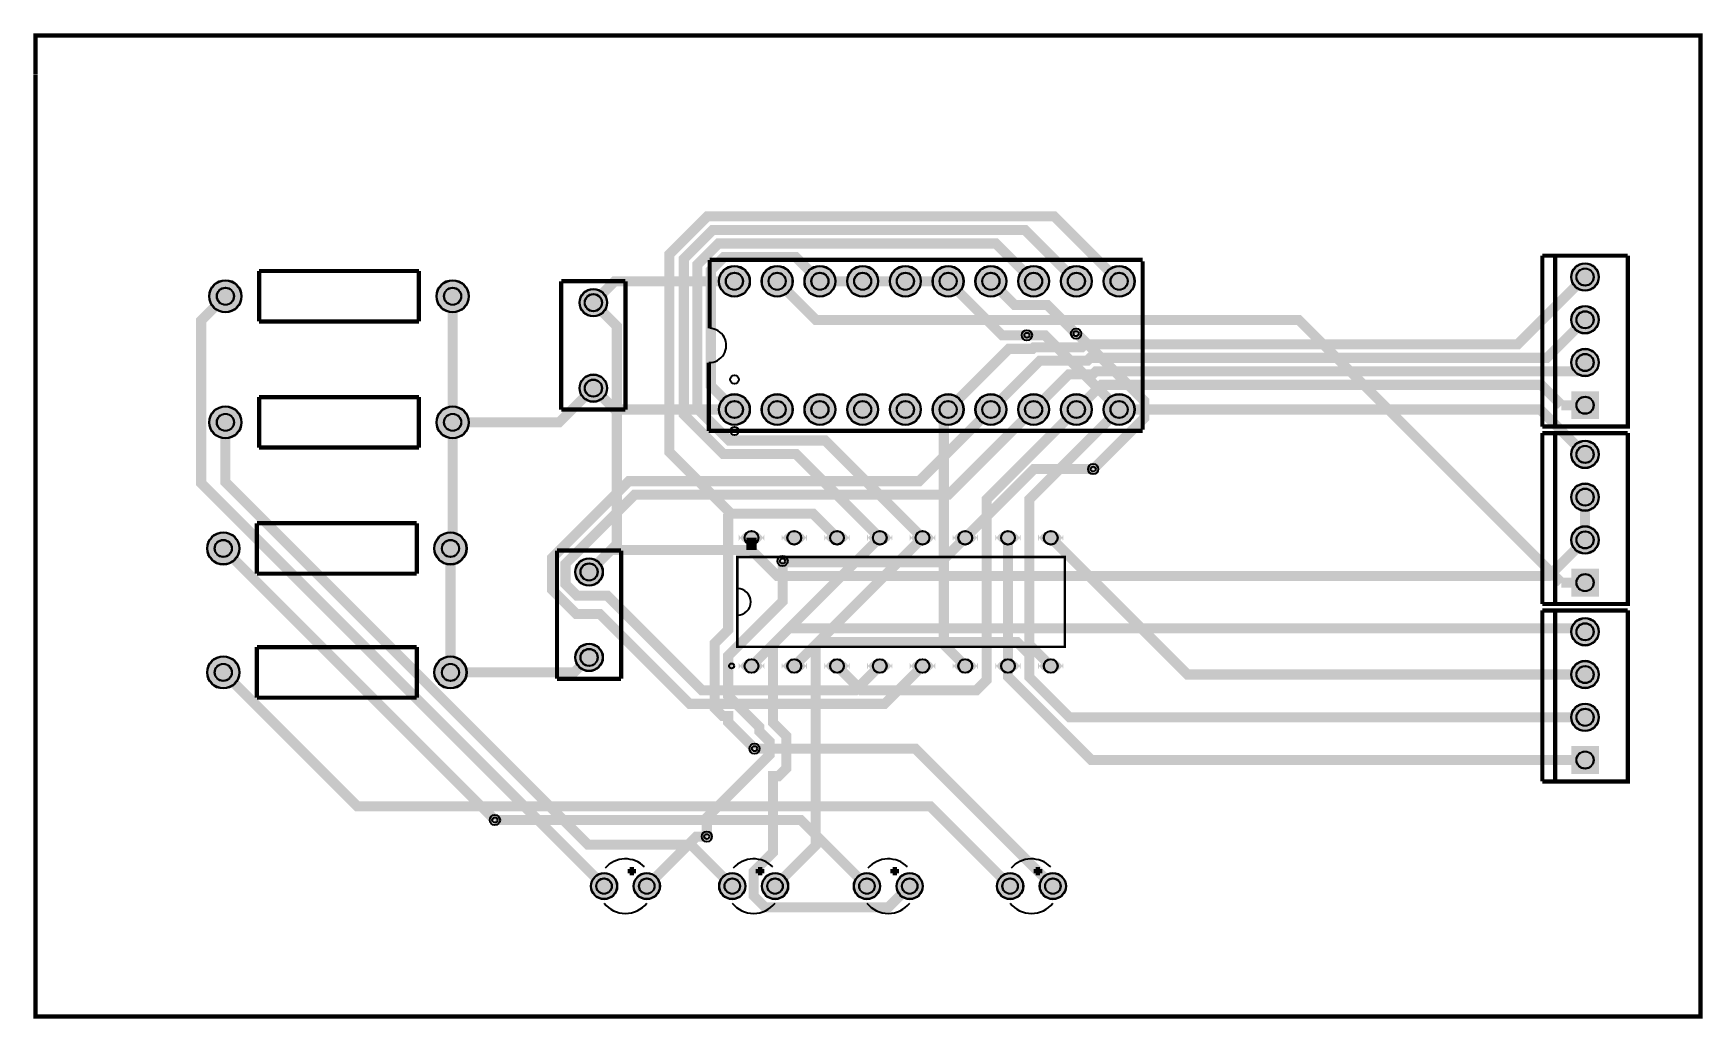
# Model space of a CAD drawing. Header units: millimetres. Extents: x -6.9 to 92.3, y -3.6 to 55.
import ezdxf

# ---------------------------------------------------------------- set-up
doc = ezdxf.new("R2010")
doc.units = ezdxf.units.MM
for name, color, linetype, true_color in [('BoardOutLine', 7, 'Continuous', 0xff00ff), ('BottomLayer', 7, 'Continuous', 0x0000ff), ('BottomSolderMaskLayer', 7, 'Continuous', 0xaa00ff), ('Document', 7, 'Continuous', 0xffffff), ('Hole', 7, 'Continuous', 0x222222), ('Multi-Layer', 7, 'Continuous', 0xc0c0c0), ('TopLayer', 7, 'Continuous', 0xff0000), ('TopSilkLayer', 7, 'Continuous', 0xffcc00), ('TopSolderMaskLayer', 7, 'Continuous', 0x800080)]:
    doc.layers.add(name, color=color, linetype=linetype, true_color=true_color)

msp = doc.modelspace()

# ---------------------------------------------------------------- hatches: boundary and pattern name
at = {"layer": 'BottomSolderMaskLayer'}
for points in [[(33.873, 40.259, 1), (35.723, 40.259, 1)], [(36.413, 40.259, 1), (38.263, 40.259, 1)], [(38.953, 40.259, 1), (40.803, 40.259, 1)], [(41.493, 40.259, 1), (43.343, 40.259, 1)], [(44.033, 40.259, 1), (45.883, 40.259, 1)], [(46.573, 40.259, 1), (48.423, 40.259, 1)], [(49.113, 40.259, 1), (50.963, 40.259, 1)], [(51.653, 40.259, 1), (53.503, 40.259, 1)], [(54.193, 40.259, 1), (56.043, 40.259, 1)], [(56.733, 40.259, 1), (58.583, 40.259, 1)], [(84.519, 40.513, 1), (86.169, 40.513, 1)], [(3.588, 39.37, 1), (5.518, 39.37, 1)], [(17.088, 39.37, 1), (19.018, 39.37, 1)], [(25.591, 38.989, 1), (27.241, 38.989, 1)], [(84.519, 37.973, 1), (86.169, 37.973, 1)], [(84.519, 35.433, 1), (86.169, 35.433, 1)], [(25.591, 33.909, 1), (27.241, 33.909, 1)], [(3.588, 31.877, 1), (5.518, 31.877, 1)], [(17.088, 31.877, 1), (19.018, 31.877, 1)], [(33.873, 32.639, 1), (35.723, 32.639, 1)], [(36.413, 32.639, 1), (38.263, 32.639, 1)], [(38.953, 32.639, 1), (40.803, 32.639, 1)], [(41.493, 32.639, 1), (43.343, 32.639, 1)], [(44.033, 32.639, 1), (45.883, 32.639, 1)], [(46.573, 32.639, 1), (48.423, 32.639, 1)], [(49.113, 32.639, 1), (50.963, 32.639, 1)], [(51.653, 32.639, 1), (53.503, 32.639, 1)], [(54.193, 32.639, 1), (56.043, 32.639, 1)], [(56.733, 32.639, 1), (58.583, 32.639, 1)], [(84.519, 32.068), (84.519, 33.718), (86.169, 33.718), (86.169, 32.068)], [(84.519, 29.972, 1), (86.169, 29.972, 1)], [(84.519, 27.432, 1), (86.169, 27.432, 1)], [(3.461, 24.384, 1), (5.391, 24.384, 1)], [(16.961, 24.384, 1), (18.891, 24.384, 1)], [(36.569, 25.207, -0.785398), (35.059, 25.207), (35.059, 24.831, -0.785398), (36.569, 24.831)], [(39.109, 25.207, -0.785398), (37.599, 25.207), (37.599, 24.831, -0.785398), (39.109, 24.831)], [(41.649, 25.207, -0.785398), (40.139, 25.207), (40.139, 24.831, -0.785398), (41.649, 24.831)], [(44.189, 25.207, -0.785398), (42.679, 25.207), (42.679, 24.831, -0.785398), (44.189, 24.831)], [(46.729, 25.207, -0.785398), (45.219, 25.207), (45.219, 24.831, -0.785398), (46.729, 24.831)], [(49.269, 25.207, -0.785398), (47.759, 25.207), (47.759, 24.831, -0.785398), (49.269, 24.831)], [(51.809, 25.207, -0.785398), (50.299, 25.207), (50.299, 24.831, -0.785398), (51.809, 24.831)], [(54.349, 25.207, -0.785398), (52.839, 25.207), (52.839, 24.831, -0.785398), (54.349, 24.831)], [(84.519, 24.892, 1), (86.169, 24.892, 1)], [(25.337, 22.987, 1), (26.987, 22.987, 1)], [(84.519, 21.527), (84.519, 23.177), (86.169, 23.177), (86.169, 21.527)], [(84.519, 19.431, 1), (86.169, 19.431, 1)], [(3.461, 17.018, 1), (5.391, 17.018, 1)], [(16.961, 17.018, 1), (18.891, 17.018, 1)], [(25.337, 17.907, 1), (26.987, 17.907, 1)], [(36.569, 17.587, -0.785398), (35.059, 17.587), (35.059, 17.211, -0.785398), (36.569, 17.211)], [(39.109, 17.587, -0.785398), (37.599, 17.587), (37.599, 17.211, -0.785398), (39.109, 17.211)], [(41.649, 17.587, -0.785398), (40.139, 17.587), (40.139, 17.211, -0.785398), (41.649, 17.211)], [(44.189, 17.587, -0.785398), (42.679, 17.587), (42.679, 17.211, -0.785398), (44.189, 17.211)], [(46.729, 17.587, -0.785398), (45.219, 17.587), (45.219, 17.211, -0.785398), (46.729, 17.211)], [(49.269, 17.587, -0.785398), (47.759, 17.587), (47.759, 17.211, -0.785398), (49.269, 17.211)], [(51.809, 17.587, -0.785398), (50.299, 17.587), (50.299, 17.211, -0.785398), (51.809, 17.211)], [(54.349, 17.587, -0.785398), (52.839, 17.587), (52.839, 17.211, -0.785398), (54.349, 17.211)], [(84.519, 16.891, 1), (86.169, 16.891, 1)], [(84.519, 14.351, 1), (86.169, 14.351, 1)], [(84.519, 10.986), (84.519, 12.636), (86.169, 12.636), (86.169, 10.986)], [(26.264, 4.318, 1), (27.838, 4.318, 1)], [(28.804, 4.318, 1), (30.378, 4.318, 1)], [(33.884, 4.318, 1), (35.458, 4.318, 1)], [(36.424, 4.318, 1), (37.998, 4.318, 1)], [(41.885, 4.318, 1), (43.459, 4.318, 1)], [(44.425, 4.318, 1), (45.999, 4.318, 1)], [(50.394, 4.318, 1), (51.968, 4.318, 1)], [(52.934, 4.318, 1), (54.508, 4.318, 1)]]:
    msp.add_hatch(color=256, dxfattribs=at).paths.add_polyline_path(points)
at = {"layer": 'Multi-Layer'}
for points in [[(33.898, 40.259, 1), (35.698, 40.259, 1)], [(36.438, 40.259, 1), (38.238, 40.259, 1)], [(38.978, 40.259, 1), (40.778, 40.259, 1)], [(41.518, 40.259, 1), (43.318, 40.259, 1)], [(44.058, 40.259, 1), (45.858, 40.259, 1)], [(46.598, 40.259, 1), (48.398, 40.259, 1)], [(49.138, 40.259, 1), (50.938, 40.259, 1)], [(51.678, 40.259, 1), (53.478, 40.259, 1)], [(54.218, 40.259, 1), (56.018, 40.259, 1)], [(56.758, 40.259, 1), (58.558, 40.259, 1)], [(84.544, 40.513, 1), (86.144, 40.513, 1)], [(3.613, 39.37, 1), (5.493, 39.37, 1)], [(17.113, 39.37, 1), (18.993, 39.37, 1)], [(25.616, 38.989, 1), (27.216, 38.989, 1)], [(84.544, 37.973, 1), (86.144, 37.973, 1)], [(84.544, 35.433, 1), (86.144, 35.433, 1)], [(25.616, 33.909, 1), (27.216, 33.909, 1)], [(3.613, 31.877, 1), (5.493, 31.877, 1)], [(17.113, 31.877, 1), (18.993, 31.877, 1)], [(33.898, 32.639, 1), (35.698, 32.639, 1)], [(36.438, 32.639, 1), (38.238, 32.639, 1)], [(38.978, 32.639, 1), (40.778, 32.639, 1)], [(41.518, 32.639, 1), (43.318, 32.639, 1)], [(44.058, 32.639, 1), (45.858, 32.639, 1)], [(46.598, 32.639, 1), (48.398, 32.639, 1)], [(49.138, 32.639, 1), (50.938, 32.639, 1)], [(51.678, 32.639, 1), (53.478, 32.639, 1)], [(54.218, 32.639, 1), (56.018, 32.639, 1)], [(56.758, 32.639, 1), (58.558, 32.639, 1)], [(84.544, 32.093), (84.544, 33.693), (86.144, 33.693), (86.144, 32.093)], [(84.544, 29.972, 1), (86.144, 29.972, 1)], [(84.544, 27.432, 1), (86.144, 27.432, 1)], [(3.486, 24.384, 1), (5.366, 24.384, 1)], [(16.986, 24.384, 1), (18.866, 24.384, 1)], [(36.544, 25.201, -0.785398), (35.084, 25.201), (35.084, 24.837, -0.785398), (36.544, 24.837)], [(39.084, 25.201, -0.785398), (37.624, 25.201), (37.624, 24.837, -0.785398), (39.084, 24.837)], [(41.624, 25.201, -0.785398), (40.164, 25.201), (40.164, 24.837, -0.785398), (41.624, 24.837)], [(44.164, 25.201, -0.785398), (42.704, 25.201), (42.704, 24.837, -0.785398), (44.164, 24.837)], [(46.704, 25.201, -0.785398), (45.244, 25.201), (45.244, 24.837, -0.785398), (46.704, 24.837)], [(49.244, 25.201, -0.785398), (47.784, 25.201), (47.784, 24.837, -0.785398), (49.244, 24.837)], [(51.784, 25.201, -0.785398), (50.324, 25.201), (50.324, 24.837, -0.785398), (51.784, 24.837)], [(54.324, 25.201, -0.785398), (52.864, 25.201), (52.864, 24.837, -0.785398), (54.324, 24.837)], [(84.544, 24.892, 1), (86.144, 24.892, 1)], [(25.362, 22.987, 1), (26.962, 22.987, 1)], [(84.544, 21.552), (84.544, 23.152), (86.144, 23.152), (86.144, 21.552)], [(84.544, 19.431, 1), (86.144, 19.431, 1)], [(3.486, 17.018, 1), (5.366, 17.018, 1)], [(16.986, 17.018, 1), (18.866, 17.018, 1)], [(25.362, 17.907, 1), (26.962, 17.907, 1)], [(36.544, 17.581, -0.785398), (35.084, 17.581), (35.084, 17.217, -0.785398), (36.544, 17.217)], [(39.084, 17.581, -0.785398), (37.624, 17.581), (37.624, 17.217, -0.785398), (39.084, 17.217)], [(41.624, 17.581, -0.785398), (40.164, 17.581), (40.164, 17.217, -0.785398), (41.624, 17.217)], [(44.164, 17.581, -0.785398), (42.704, 17.581), (42.704, 17.217, -0.785398), (44.164, 17.217)], [(46.704, 17.581, -0.785398), (45.244, 17.581), (45.244, 17.217, -0.785398), (46.704, 17.217)], [(49.244, 17.581, -0.785398), (47.784, 17.581), (47.784, 17.217, -0.785398), (49.244, 17.217)], [(51.784, 17.581, -0.785398), (50.324, 17.581), (50.324, 17.217, -0.785398), (51.784, 17.217)], [(54.324, 17.581, -0.785398), (52.864, 17.581), (52.864, 17.217, -0.785398), (54.324, 17.217)], [(84.544, 16.891, 1), (86.144, 16.891, 1)], [(84.544, 14.351, 1), (86.144, 14.351, 1)], [(84.544, 11.011), (84.544, 12.611), (86.144, 12.611), (86.144, 11.011)], [(26.289, 4.318, 1), (27.813, 4.318, 1)], [(28.829, 4.318, 1), (30.353, 4.318, 1)], [(33.909, 4.318, 1), (35.433, 4.318, 1)], [(36.449, 4.318, 1), (37.973, 4.318, 1)], [(41.91, 4.318, 1), (43.434, 4.318, 1)], [(44.45, 4.318, 1), (45.974, 4.318, 1)], [(50.419, 4.318, 1), (51.943, 4.318, 1)], [(52.959, 4.318, 1), (54.483, 4.318, 1)]]:
    msp.add_hatch(color=256, dxfattribs=at).paths.add_polyline_path(points)
at = {"layer": 'TopSolderMaskLayer'}
for points in [[(33.873, 40.259, 1), (35.723, 40.259, 1)], [(36.413, 40.259, 1), (38.263, 40.259, 1)], [(38.953, 40.259, 1), (40.803, 40.259, 1)], [(41.493, 40.259, 1), (43.343, 40.259, 1)], [(44.033, 40.259, 1), (45.883, 40.259, 1)], [(46.573, 40.259, 1), (48.423, 40.259, 1)], [(49.113, 40.259, 1), (50.963, 40.259, 1)], [(51.653, 40.259, 1), (53.503, 40.259, 1)], [(54.193, 40.259, 1), (56.043, 40.259, 1)], [(56.733, 40.259, 1), (58.583, 40.259, 1)], [(84.519, 40.513, 1), (86.169, 40.513, 1)], [(3.588, 39.37, 1), (5.518, 39.37, 1)], [(17.088, 39.37, 1), (19.018, 39.37, 1)], [(25.591, 38.989, 1), (27.241, 38.989, 1)], [(84.519, 37.973, 1), (86.169, 37.973, 1)], [(84.519, 35.433, 1), (86.169, 35.433, 1)], [(25.591, 33.909, 1), (27.241, 33.909, 1)], [(3.588, 31.877, 1), (5.518, 31.877, 1)], [(17.088, 31.877, 1), (19.018, 31.877, 1)], [(33.873, 32.639, 1), (35.723, 32.639, 1)], [(36.413, 32.639, 1), (38.263, 32.639, 1)], [(38.953, 32.639, 1), (40.803, 32.639, 1)], [(41.493, 32.639, 1), (43.343, 32.639, 1)], [(44.033, 32.639, 1), (45.883, 32.639, 1)], [(46.573, 32.639, 1), (48.423, 32.639, 1)], [(49.113, 32.639, 1), (50.963, 32.639, 1)], [(51.653, 32.639, 1), (53.503, 32.639, 1)], [(54.193, 32.639, 1), (56.043, 32.639, 1)], [(56.733, 32.639, 1), (58.583, 32.639, 1)], [(84.519, 32.068), (84.519, 33.718), (86.169, 33.718), (86.169, 32.068)], [(84.519, 29.972, 1), (86.169, 29.972, 1)], [(84.519, 27.432, 1), (86.169, 27.432, 1)], [(3.461, 24.384, 1), (5.391, 24.384, 1)], [(16.961, 24.384, 1), (18.891, 24.384, 1)], [(36.569, 25.207, -0.785398), (35.059, 25.207), (35.059, 24.831, -0.785398), (36.569, 24.831)], [(39.109, 25.207, -0.785398), (37.599, 25.207), (37.599, 24.831, -0.785398), (39.109, 24.831)], [(41.649, 25.207, -0.785398), (40.139, 25.207), (40.139, 24.831, -0.785398), (41.649, 24.831)], [(44.189, 25.207, -0.785398), (42.679, 25.207), (42.679, 24.831, -0.785398), (44.189, 24.831)], [(46.729, 25.207, -0.785398), (45.219, 25.207), (45.219, 24.831, -0.785398), (46.729, 24.831)], [(49.269, 25.207, -0.785398), (47.759, 25.207), (47.759, 24.831, -0.785398), (49.269, 24.831)], [(51.809, 25.207, -0.785398), (50.299, 25.207), (50.299, 24.831, -0.785398), (51.809, 24.831)], [(54.349, 25.207, -0.785398), (52.839, 25.207), (52.839, 24.831, -0.785398), (54.349, 24.831)], [(84.519, 24.892, 1), (86.169, 24.892, 1)], [(25.337, 22.987, 1), (26.987, 22.987, 1)], [(84.519, 21.527), (84.519, 23.177), (86.169, 23.177), (86.169, 21.527)], [(84.519, 19.431, 1), (86.169, 19.431, 1)], [(3.461, 17.018, 1), (5.391, 17.018, 1)], [(16.961, 17.018, 1), (18.891, 17.018, 1)], [(25.337, 17.907, 1), (26.987, 17.907, 1)], [(36.569, 17.587, -0.785398), (35.059, 17.587), (35.059, 17.211, -0.785398), (36.569, 17.211)], [(39.109, 17.587, -0.785398), (37.599, 17.587), (37.599, 17.211, -0.785398), (39.109, 17.211)], [(41.649, 17.587, -0.785398), (40.139, 17.587), (40.139, 17.211, -0.785398), (41.649, 17.211)], [(44.189, 17.587, -0.785398), (42.679, 17.587), (42.679, 17.211, -0.785398), (44.189, 17.211)], [(46.729, 17.587, -0.785398), (45.219, 17.587), (45.219, 17.211, -0.785398), (46.729, 17.211)], [(49.269, 17.587, -0.785398), (47.759, 17.587), (47.759, 17.211, -0.785398), (49.269, 17.211)], [(51.809, 17.587, -0.785398), (50.299, 17.587), (50.299, 17.211, -0.785398), (51.809, 17.211)], [(54.349, 17.587, -0.785398), (52.839, 17.587), (52.839, 17.211, -0.785398), (54.349, 17.211)], [(84.519, 16.891, 1), (86.169, 16.891, 1)], [(84.519, 14.351, 1), (86.169, 14.351, 1)], [(84.519, 10.986), (84.519, 12.636), (86.169, 12.636), (86.169, 10.986)], [(26.264, 4.318, 1), (27.838, 4.318, 1)], [(28.804, 4.318, 1), (30.378, 4.318, 1)], [(33.884, 4.318, 1), (35.458, 4.318, 1)], [(36.424, 4.318, 1), (37.998, 4.318, 1)], [(41.885, 4.318, 1), (43.459, 4.318, 1)], [(44.425, 4.318, 1), (45.999, 4.318, 1)], [(50.394, 4.318, 1), (51.968, 4.318, 1)], [(52.934, 4.318, 1), (54.508, 4.318, 1)]]:
    msp.add_hatch(color=256, dxfattribs=at).paths.add_polyline_path(points)

# ---------------------------------------------------------------- linework, layer by layer
at = {"layer": 'BoardOutLine', "const_width": 0.254}
msp.add_lwpolyline([(-6.731, 52.578), (-6.731, 54.864), (92.202, 54.864), (92.202, -3.429), (-6.731, -3.429), (-6.731, 52.555)], dxfattribs=at)
at = {"layer": 'BottomLayer', "const_width": 0.6}
for points in [[(34.582, 26.457), (30.936, 30.103), (30.936, 41.867), (33.183, 44.113), (53.804, 44.113), (57.658, 40.259)], [(55.118, 40.259), (52.067, 43.31), (33.515, 43.31), (31.79, 41.585), (31.79, 32.352), (34.144, 29.998), (38.455, 29.998), (43.434, 25.019)], [(52.578, 40.259), (50.33, 42.507), (33.847, 42.507), (32.593, 41.253), (32.593, 32.684), (34.476, 30.801), (40.192, 30.801), (45.974, 25.019)], [(39.878, 40.259), (38.432, 41.705), (34.179, 41.705), (33.396, 40.921), (33.396, 34.041), (34.798, 32.639)], [(83.942, 22.352), (68.34, 37.954), (39.643, 37.954), (37.338, 40.259)], [(4.553, 39.37), (3.111, 37.928), (3.111, 28.258), (27.051, 4.318)], [(18.053, 31.877), (18.053, 39.37)], [(26.162, 22.987), (27.813, 24.638), (27.813, 37.592), (26.416, 38.989)], [(57.658, 32.639), (53.246, 37.051), (52.178, 37.051)], [(55.101, 37.147), (55.15, 37.147), (59.154, 33.143), (59.154, 32.14), (56.115, 29.101)], [(40.894, 17.399), (42.337, 15.956), (49.181, 15.956), (49.783, 16.558), (49.783, 27.304), (55.118, 32.639)], [(48.514, 17.399), (47.244, 18.669), (47.244, 32.385), (47.498, 32.639)], [(53.594, 17.399), (52.324, 18.669), (52.324, 27.305), (57.658, 32.639)], [(34.671, 4.318), (32.204, 6.785), (26.1, 6.785), (4.553, 28.332), (4.553, 31.877), (4.553, 31.877)], [(18.053, 31.877), (18.053, 24.511), (17.926, 24.384)], [(85.344, 27.432), (85.344, 24.892)], [(34.582, 26.457), (34.429, 26.304), (34.429, 19.548), (33.627, 18.745), (33.627, 14.893), (34.097, 14.422), (34.429, 14.422), (34.429, 14.051), (35.993, 12.487)], [(40.894, 25.019), (39.456, 26.457), (34.582, 26.457)], [(45.212, 4.318), (43.948, 3.054), (36.629, 3.054), (35.941, 3.742), (35.941, 5.175), (37.084, 6.318), (37.084, 10.85), (37.416, 10.85), (37.887, 11.321), (37.887, 13.226), (37.084, 14.029), (37.084, 18.669), (43.434, 25.019)], [(45.974, 25.019), (39.625, 18.67), (39.625, 6.732), (37.211, 4.318)], [(51.054, 25.019), (51.054, 17.399)], [(85.344, 16.891), (61.722, 16.891), (53.594, 25.019)], [(4.426, 24.384), (20.565, 8.245)], [(17.926, 24.384), (17.926, 17.018)], [(33.159, 7.259), (33.159, 8.393), (36.883, 12.118), (36.883, 12.913), (36.281, 13.516), (36.281, 13.775), (34.429, 15.626), (34.429, 18.011), (37.658, 21.239), (37.658, 23.636)], [(85.344, 22.352), (83.942, 22.352)]]:
    msp.add_lwpolyline(points, dxfattribs=at)
at = {"layer": 'BottomSolderMaskLayer'}
for centre, radius in [((34.798, 40.259), 0.925), ((34.798, 40.259), 0.514), ((37.338, 40.259), 0.925), ((37.338, 40.259), 0.514), ((39.878, 40.259), 0.925), ((39.878, 40.259), 0.514), ((42.418, 40.259), 0.925), ((42.418, 40.259), 0.514), ((44.958, 40.259), 0.925), ((44.958, 40.259), 0.514), ((47.498, 40.259), 0.925), ((47.498, 40.259), 0.514), ((50.038, 40.259), 0.925), ((50.038, 40.259), 0.514), ((52.578, 40.259), 0.925), ((52.578, 40.259), 0.514), ((55.118, 40.259), 0.925), ((55.118, 40.259), 0.514), ((57.658, 40.259), 0.925), ((57.658, 40.259), 0.514), ((85.344, 40.513), 0.825), ((85.344, 40.513), 0.516), ((4.553, 39.37), 0.965), ((4.553, 39.37), 0.514), ((18.053, 39.37), 0.965), ((18.053, 39.37), 0.514), ((26.416, 38.989), 0.825), ((26.416, 38.989), 0.516), ((85.344, 37.973), 0.825), ((85.344, 37.973), 0.516), ((85.344, 35.433), 0.825), ((85.344, 35.433), 0.516), ((26.416, 33.909), 0.825), ((26.416, 33.909), 0.516), ((4.553, 31.877), 0.965), ((18.053, 31.877), 0.965), ((34.798, 32.639), 0.925), ((34.798, 32.639), 0.514), ((37.338, 32.639), 0.925), ((37.338, 32.639), 0.514), ((39.878, 32.639), 0.925), ((39.878, 32.639), 0.514), ((42.418, 32.639), 0.925), ((42.418, 32.639), 0.514), ((44.958, 32.639), 0.925), ((44.958, 32.639), 0.514), ((47.498, 32.639), 0.925), ((47.498, 32.639), 0.514), ((50.038, 32.639), 0.925), ((50.038, 32.639), 0.514), ((52.578, 32.639), 0.925), ((52.578, 32.639), 0.514), ((55.118, 32.639), 0.925), ((55.118, 32.639), 0.514), ((57.658, 32.639), 0.925), ((57.658, 32.639), 0.514), ((85.344, 32.893), 0.516), ((4.553, 31.877), 0.514), ((18.053, 31.877), 0.514), ((85.344, 29.972), 0.825), ((85.344, 29.972), 0.516), ((85.344, 27.432), 0.825), ((85.344, 27.432), 0.516), ((4.426, 24.384), 0.965), ((4.426, 24.384), 0.514), ((17.926, 24.384), 0.965), ((17.926, 24.384), 0.514), ((35.814, 25.019), 0.414), ((38.354, 25.019), 0.414), ((40.894, 25.019), 0.414), ((43.434, 25.019), 0.414), ((45.974, 25.019), 0.414), ((48.514, 25.019), 0.414), ((51.054, 25.019), 0.414), ((53.594, 25.019), 0.414), ((85.344, 24.892), 0.825), ((85.344, 24.892), 0.516), ((26.162, 22.987), 0.825), ((26.162, 22.987), 0.516), ((85.344, 22.352), 0.516), ((85.344, 19.431), 0.825), ((85.344, 19.431), 0.516), ((4.426, 17.018), 0.965), ((17.926, 17.018), 0.965), ((26.162, 17.907), 0.825), ((26.162, 17.907), 0.516), ((4.426, 17.018), 0.514), ((17.926, 17.018), 0.514), ((35.814, 17.399), 0.414), ((38.354, 17.399), 0.414), ((40.894, 17.399), 0.414), ((43.434, 17.399), 0.414), ((45.974, 17.399), 0.414), ((48.514, 17.399), 0.414), ((51.054, 17.399), 0.414), ((53.594, 17.399), 0.414), ((85.344, 16.891), 0.825), ((85.344, 16.891), 0.516), ((85.344, 14.351), 0.825), ((85.344, 14.351), 0.516), ((85.344, 11.811), 0.516), ((27.051, 4.318), 0.787), ((29.591, 4.318), 0.787), ((34.671, 4.318), 0.787), ((37.211, 4.318), 0.787), ((42.672, 4.318), 0.787), ((45.212, 4.318), 0.787), ((51.181, 4.318), 0.787), ((53.721, 4.318), 0.787), ((27.051, 4.318), 0.465), ((29.591, 4.318), 0.465), ((34.671, 4.318), 0.465), ((37.211, 4.318), 0.465), ((42.672, 4.318), 0.465), ((45.212, 4.318), 0.465), ((51.181, 4.318), 0.465), ((53.721, 4.318), 0.465)]:
    msp.add_circle(centre, radius, dxfattribs=at)
at = {"layer": 'Document'}
for centre, radius in [((34.798, 31.369), 0.25), ((34.632, 17.399), 0.15)]:
    msp.add_circle(centre, radius, dxfattribs=at)
at = {"layer": 'Hole'}
for centre in [(52.178, 37.051), (55.101, 37.147), (56.115, 29.101), (37.658, 23.636), (35.993, 12.487), (20.565, 8.245), (33.159, 7.259)]:
    msp.add_circle(centre, 0.153, dxfattribs=at)
at = {"layer": 'Multi-Layer'}
for centre, radius in [((34.798, 40.259), 0.9), ((34.798, 40.259), 0.5), ((37.338, 40.259), 0.9), ((37.338, 40.259), 0.5), ((39.878, 40.259), 0.9), ((39.878, 40.259), 0.5), ((42.418, 40.259), 0.9), ((42.418, 40.259), 0.5), ((44.958, 40.259), 0.9), ((44.958, 40.259), 0.5), ((47.498, 40.259), 0.9), ((47.498, 40.259), 0.5), ((50.038, 40.259), 0.9), ((50.038, 40.259), 0.5), ((52.578, 40.259), 0.9), ((52.578, 40.259), 0.5), ((55.118, 40.259), 0.9), ((55.118, 40.259), 0.5), ((57.658, 40.259), 0.9), ((57.658, 40.259), 0.5), ((85.344, 40.513), 0.8), ((85.344, 40.513), 0.5), ((4.553, 39.37), 0.94), ((4.553, 39.37), 0.5), ((18.053, 39.37), 0.94), ((18.053, 39.37), 0.5), ((26.416, 38.989), 0.8), ((26.416, 38.989), 0.5), ((85.344, 37.973), 0.8), ((85.344, 37.973), 0.5), ((52.178, 37.051), 0.305), ((55.101, 37.147), 0.305), ((85.344, 35.433), 0.8), ((85.344, 35.433), 0.5), ((26.416, 33.909), 0.8), ((26.416, 33.909), 0.5), ((4.553, 31.877), 0.94), ((18.053, 31.877), 0.94), ((34.798, 32.639), 0.9), ((34.798, 32.639), 0.5), ((37.338, 32.639), 0.9), ((37.338, 32.639), 0.5), ((39.878, 32.639), 0.9), ((39.878, 32.639), 0.5), ((42.418, 32.639), 0.9), ((42.418, 32.639), 0.5), ((44.958, 32.639), 0.9), ((44.958, 32.639), 0.5), ((47.498, 32.639), 0.9), ((47.498, 32.639), 0.5), ((50.038, 32.639), 0.9), ((50.038, 32.639), 0.5), ((52.578, 32.639), 0.9), ((52.578, 32.639), 0.5), ((55.118, 32.639), 0.9), ((55.118, 32.639), 0.5), ((57.658, 32.639), 0.9), ((57.658, 32.639), 0.5), ((85.344, 32.893), 0.5), ((4.553, 31.877), 0.5), ((18.053, 31.877), 0.5), ((85.344, 29.972), 0.8), ((85.344, 29.972), 0.5), ((56.115, 29.101), 0.305), ((85.344, 27.432), 0.8), ((85.344, 27.432), 0.5), ((4.426, 24.384), 0.94), ((4.426, 24.384), 0.5), ((17.926, 24.384), 0.94), ((17.926, 24.384), 0.5), ((35.814, 25.019), 0.4), ((38.354, 25.019), 0.4), ((40.894, 25.019), 0.4), ((43.434, 25.019), 0.4), ((45.974, 25.019), 0.4), ((48.514, 25.019), 0.4), ((51.054, 25.019), 0.4), ((53.594, 25.019), 0.4), ((85.344, 24.892), 0.8), ((85.344, 24.892), 0.5), ((37.658, 23.636), 0.305), ((26.162, 22.987), 0.8), ((26.162, 22.987), 0.5), ((85.344, 22.352), 0.5), ((85.344, 19.431), 0.8), ((85.344, 19.431), 0.5), ((4.426, 17.018), 0.94), ((17.926, 17.018), 0.94), ((26.162, 17.907), 0.8), ((26.162, 17.907), 0.5), ((4.426, 17.018), 0.5), ((17.926, 17.018), 0.5), ((35.814, 17.399), 0.4), ((38.354, 17.399), 0.4), ((40.894, 17.399), 0.4), ((43.434, 17.399), 0.4), ((45.974, 17.399), 0.4), ((48.514, 17.399), 0.4), ((51.054, 17.399), 0.4), ((53.594, 17.399), 0.4), ((85.344, 16.891), 0.8), ((85.344, 16.891), 0.5), ((85.344, 14.351), 0.8), ((85.344, 14.351), 0.5), ((35.993, 12.487), 0.305), ((85.344, 11.811), 0.5), ((20.565, 8.245), 0.305), ((33.159, 7.259), 0.305), ((27.051, 4.318), 0.762), ((29.591, 4.318), 0.762), ((34.671, 4.318), 0.762), ((37.211, 4.318), 0.762), ((42.672, 4.318), 0.762), ((45.212, 4.318), 0.762), ((51.181, 4.318), 0.762), ((53.721, 4.318), 0.762), ((27.051, 4.318), 0.45), ((29.591, 4.318), 0.45), ((34.671, 4.318), 0.45), ((37.211, 4.318), 0.45), ((42.672, 4.318), 0.45), ((45.212, 4.318), 0.45), ((51.181, 4.318), 0.45), ((53.721, 4.318), 0.45)]:
    msp.add_circle(centre, radius, dxfattribs=at)
at = {"layer": 'TopLayer', "const_width": 0.6}
for points in [[(47.498, 32.639), (51.103, 36.244), (52.513, 36.244), (52.608, 36.34), (55.435, 36.34), (55.611, 36.516), (81.347, 36.516), (85.344, 40.513)], [(34.798, 40.259), (27.686, 40.259), (26.416, 38.989)], [(42.418, 40.259), (39.878, 40.259)], [(44.958, 40.259), (42.418, 40.259)], [(47.498, 40.259), (44.958, 40.259)], [(52.178, 37.051), (50.706, 37.051), (47.498, 40.259)], [(50.038, 40.259), (51.44, 38.857), (53.392, 38.857), (55.101, 37.147)], [(50.038, 32.639), (50.043, 32.639), (52.941, 35.537), (55.768, 35.537), (55.943, 35.713), (83.084, 35.713), (85.344, 37.973)], [(85.344, 35.433), (84.821, 34.91), (56.276, 34.91), (56.1, 34.734), (54.673, 34.734), (52.578, 32.639)], [(18.053, 31.877), (24.384, 31.877), (26.416, 33.909)], [(34.798, 32.639), (27.686, 32.639), (26.416, 33.909)], [(55.118, 32.639), (55.14, 32.639), (56.608, 34.107), (82.729, 34.107), (83.942, 32.893)], [(50.038, 32.639), (45.783, 28.384), (28.533, 28.384), (23.96, 23.812), (23.96, 21.93), (25.406, 20.485), (26.804, 20.485), (32.142, 15.148), (43.723, 15.148), (45.974, 17.399)], [(52.578, 32.639), (47.52, 27.581), (28.865, 27.581), (24.763, 23.48), (24.763, 22.263), (25.454, 21.572), (27.253, 21.572), (32.875, 15.951), (41.986, 15.951), (43.434, 17.399)], [(85.344, 29.972), (82.677, 32.639), (57.658, 32.639)], [(85.344, 32.893), (83.942, 32.893)], [(56.115, 29.101), (52.596, 29.101), (48.514, 25.019)], [(35.814, 24.287), (35.814, 25.019)], [(35.814, 24.287), (37.348, 22.753), (83.205, 22.753), (85.344, 24.892)], [(48.514, 25.019), (47.051, 23.556), (37.738, 23.556), (37.658, 23.636)], [(35.814, 24.287), (27.462, 24.287), (26.162, 22.987)], [(85.344, 19.431), (85.143, 19.632), (38.047, 19.632), (35.814, 17.399)], [(85.344, 14.351), (54.706, 14.351), (52.324, 16.733), (52.324, 18.082), (51.577, 18.829), (39.784, 18.829), (38.354, 17.399)], [(17.926, 17.018), (25.273, 17.018), (26.162, 17.907)], [(51.181, 4.318), (46.447, 9.052), (12.392, 9.052), (4.426, 17.018)], [(85.344, 11.811), (56.008, 11.811), (51.054, 16.765), (51.054, 17.399)], [(35.993, 12.487), (45.552, 12.487), (53.721, 4.318)], [(42.672, 4.318), (38.745, 8.245), (20.565, 8.245)], [(29.591, 4.318), (32.532, 7.259), (33.159, 7.259)]]:
    msp.add_lwpolyline(points, dxfattribs=at)
at = {"layer": 'TopSilkLayer', "const_width": 0.254}
for points in [[(82.804, 31.623), (82.804, 41.783)], [(82.804, 41.783), (87.884, 41.783)], [(82.804, 31.623), (87.884, 31.623), (87.884, 41.783)], [(83.566, 31.623), (83.566, 41.783)], [(6.553, 40.87), (16.053, 40.87)], [(6.553, 37.87), (6.553, 40.87)], [(16.053, 40.87), (16.053, 37.87)], [(33.328, 41.529), (33.328, 37.846)], [(33.328, 41.529), (59.055, 41.529)], [(59.055, 41.449), (59.055, 31.449)], [(24.511, 32.639), (24.511, 40.259)], [(24.511, 40.259), (28.321, 40.259)], [(28.321, 40.259), (28.321, 32.639)], [(16.053, 37.87), (6.553, 37.87)], [(33.328, 37.846), (33.328, 37.465)], [(33.274, 31.369), (33.274, 35.433)], [(6.553, 33.377), (16.053, 33.377)], [(6.553, 30.377), (6.553, 33.377)], [(16.053, 33.377), (16.053, 30.377)], [(28.321, 32.639), (24.511, 32.639)], [(33.274, 31.369), (59.055, 31.369)], [(82.804, 21.082), (82.804, 31.242)], [(82.804, 31.242), (87.884, 31.242)], [(82.804, 21.082), (87.884, 21.082), (87.884, 31.242)], [(83.566, 21.082), (83.566, 31.242)], [(16.053, 30.377), (6.553, 30.377)], [(6.426, 25.884), (15.926, 25.884)], [(6.426, 22.884), (6.426, 25.884)], [(15.926, 25.884), (15.926, 22.884)], [(24.257, 16.637), (24.257, 24.257)], [(24.257, 24.257), (28.067, 24.257)], [(28.067, 24.257), (28.067, 16.637)], [(15.926, 22.884), (6.426, 22.884)], [(82.804, 10.541), (82.804, 20.701)], [(82.804, 20.701), (87.884, 20.701)], [(82.804, 10.541), (87.884, 10.541), (87.884, 20.701)], [(83.566, 10.541), (83.566, 20.701)], [(6.426, 18.518), (15.926, 18.518)], [(6.426, 15.518), (6.426, 18.518)], [(15.926, 18.518), (15.926, 15.518)], [(28.067, 16.637), (24.257, 16.637)], [(15.926, 15.518), (6.426, 15.518)], [(28.448, 5.207), (28.956, 5.207)], [(28.702, 5.461), (28.702, 4.953)], [(36.068, 5.207), (36.576, 5.207)], [(36.322, 5.461), (36.322, 4.953)], [(44.069, 5.207), (44.577, 5.207)], [(44.323, 5.461), (44.323, 4.953)], [(52.578, 5.207), (53.086, 5.207)], [(52.832, 5.461), (52.832, 4.953)]]:
    msp.add_lwpolyline(points, dxfattribs=at)
at = {"layer": 'TopSilkLayer', "const_width": 0.152}
msp.add_lwpolyline([(34.975, 18.54), (34.975, 23.878), (54.433, 23.878), (54.433, 18.54), (34.975, 18.54)], close=True, dxfattribs=at)
at = {"layer": 'TopSilkLayer'}
for centre, radius in [((34.798, 34.417), 0.254), ((34.632, 17.399), 0.15)]:
    msp.add_circle(centre, radius, dxfattribs=at)
for centre, radius, start, end in [((33.301, 36.449), 1.016, 268.47772, 88.47772), ((34.975, 21.209), 0.794, 270, 90), ((28.321, 4.318), 1.616, 45.00018, 138.3661), ((35.941, 4.318), 1.616, 45.00018, 138.3661), ((43.942, 4.318), 1.616, 45.00018, 138.3661), ((52.451, 4.318), 1.616, 45.00018, 138.3661), ((28.321, 4.318), 1.626, 218.65954, 321.34046), ((35.941, 4.318), 1.626, 218.65954, 321.34046), ((43.942, 4.318), 1.626, 218.65954, 321.34046), ((52.451, 4.318), 1.626, 218.65954, 321.34046)]:
    msp.add_arc(centre, radius, start, end, dxfattribs=at)
at = {"layer": 'TopSolderMaskLayer'}
for centre, radius in [((34.798, 40.259), 0.925), ((34.798, 40.259), 0.514), ((37.338, 40.259), 0.925), ((37.338, 40.259), 0.514), ((39.878, 40.259), 0.925), ((39.878, 40.259), 0.514), ((42.418, 40.259), 0.925), ((42.418, 40.259), 0.514), ((44.958, 40.259), 0.925), ((44.958, 40.259), 0.514), ((47.498, 40.259), 0.925), ((47.498, 40.259), 0.514), ((50.038, 40.259), 0.925), ((50.038, 40.259), 0.514), ((52.578, 40.259), 0.925), ((52.578, 40.259), 0.514), ((55.118, 40.259), 0.925), ((55.118, 40.259), 0.514), ((57.658, 40.259), 0.925), ((57.658, 40.259), 0.514), ((85.344, 40.513), 0.825), ((85.344, 40.513), 0.516), ((4.553, 39.37), 0.965), ((4.553, 39.37), 0.514), ((18.053, 39.37), 0.965), ((18.053, 39.37), 0.514), ((26.416, 38.989), 0.825), ((26.416, 38.989), 0.516), ((85.344, 37.973), 0.825), ((85.344, 37.973), 0.516), ((85.344, 35.433), 0.825), ((85.344, 35.433), 0.516), ((26.416, 33.909), 0.825), ((26.416, 33.909), 0.516), ((4.553, 31.877), 0.965), ((18.053, 31.877), 0.965), ((34.798, 32.639), 0.925), ((34.798, 32.639), 0.514), ((37.338, 32.639), 0.925), ((37.338, 32.639), 0.514), ((39.878, 32.639), 0.925), ((39.878, 32.639), 0.514), ((42.418, 32.639), 0.925), ((42.418, 32.639), 0.514), ((44.958, 32.639), 0.925), ((44.958, 32.639), 0.514), ((47.498, 32.639), 0.925), ((47.498, 32.639), 0.514), ((50.038, 32.639), 0.925), ((50.038, 32.639), 0.514), ((52.578, 32.639), 0.925), ((52.578, 32.639), 0.514), ((55.118, 32.639), 0.925), ((55.118, 32.639), 0.514), ((57.658, 32.639), 0.925), ((57.658, 32.639), 0.514), ((85.344, 32.893), 0.516), ((4.553, 31.877), 0.514), ((18.053, 31.877), 0.514), ((85.344, 29.972), 0.825), ((85.344, 29.972), 0.516), ((85.344, 27.432), 0.825), ((85.344, 27.432), 0.516), ((4.426, 24.384), 0.965), ((4.426, 24.384), 0.514), ((17.926, 24.384), 0.965), ((17.926, 24.384), 0.514), ((35.814, 25.019), 0.414), ((38.354, 25.019), 0.414), ((40.894, 25.019), 0.414), ((43.434, 25.019), 0.414), ((45.974, 25.019), 0.414), ((48.514, 25.019), 0.414), ((51.054, 25.019), 0.414), ((53.594, 25.019), 0.414), ((85.344, 24.892), 0.825), ((85.344, 24.892), 0.516), ((26.162, 22.987), 0.825), ((26.162, 22.987), 0.516), ((85.344, 22.352), 0.516), ((85.344, 19.431), 0.825), ((85.344, 19.431), 0.516), ((4.426, 17.018), 0.965), ((17.926, 17.018), 0.965), ((26.162, 17.907), 0.825), ((26.162, 17.907), 0.516), ((4.426, 17.018), 0.514), ((17.926, 17.018), 0.514), ((35.814, 17.399), 0.414), ((38.354, 17.399), 0.414), ((40.894, 17.399), 0.414), ((43.434, 17.399), 0.414), ((45.974, 17.399), 0.414), ((48.514, 17.399), 0.414), ((51.054, 17.399), 0.414), ((53.594, 17.399), 0.414), ((85.344, 16.891), 0.825), ((85.344, 16.891), 0.516), ((85.344, 14.351), 0.825), ((85.344, 14.351), 0.516), ((85.344, 11.811), 0.516), ((27.051, 4.318), 0.787), ((29.591, 4.318), 0.787), ((34.671, 4.318), 0.787), ((37.211, 4.318), 0.787), ((42.672, 4.318), 0.787), ((45.212, 4.318), 0.787), ((51.181, 4.318), 0.787), ((53.721, 4.318), 0.787), ((27.051, 4.318), 0.465), ((29.591, 4.318), 0.465), ((34.671, 4.318), 0.465), ((37.211, 4.318), 0.465), ((42.672, 4.318), 0.465), ((45.212, 4.318), 0.465), ((51.181, 4.318), 0.465), ((53.721, 4.318), 0.465)]:
    msp.add_circle(centre, radius, dxfattribs=at)

doc.saveas('drawing.dxf')
